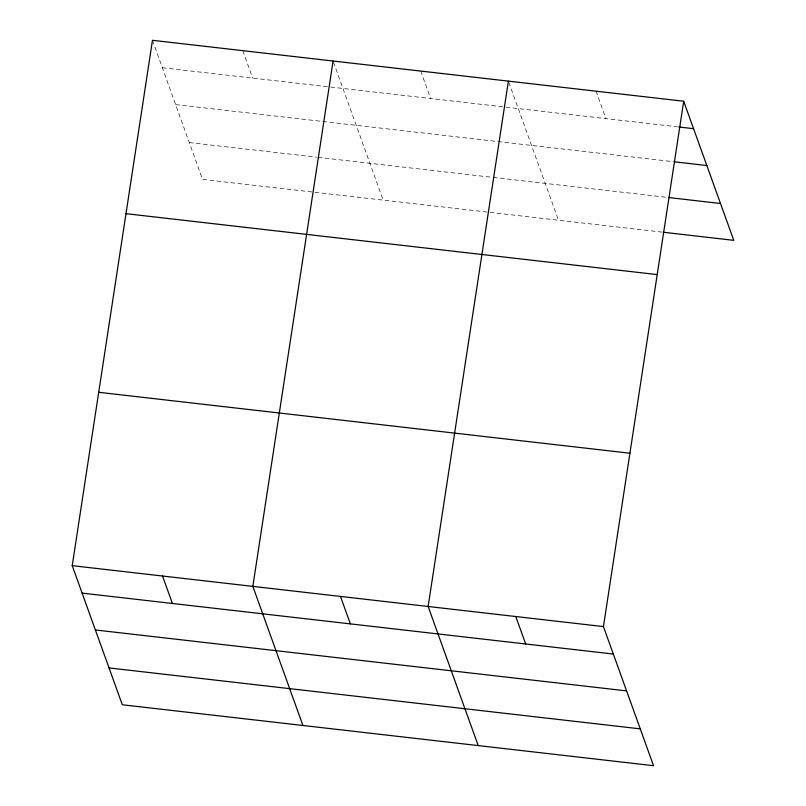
<?xml version="1.0" encoding="UTF-8"?>
<svg xmlns="http://www.w3.org/2000/svg" width="806" height="806" viewBox="0 0 806 806"><rect width="100%" height="100%" fill="white"/><g stroke="black" fill="none" stroke-linecap="round" stroke-linejoin="round"><path stroke-width="0.6" stroke-dasharray="4.03 3.02" d="M162.359 67.754L329.362 86.907M330.601 87.048L504.697 107.017M505.926 107.158L677.524 126.844M175.627 104.599L673.504 161.704M189.299 142.561L316.718 157.18M317.947 157.321L492.123 177.3M493.363 177.441L667.428 197.399M662.169 232.128L202.558 179.406L152.888 41.449M596.037 91.179L605.921 118.623M508.798 82.262L558.477 220.229M420.742 71.069L430.626 98.523M333.503 62.163L383.172 200.13M242.787 50.657L252.671 78.111"/><path stroke-width="1.21" d="M683.69 101.234L603.442 626.594L653.525 765.7L122.311 704.766L72.228 565.661L152.475 40.3L683.69 101.234L733.772 240.339L663.409 232.269M333.09 61.014L252.842 586.375L302.925 725.491M508.395 81.124L428.137 606.485L478.22 745.59M678.763 126.985L693.573 128.678M674.743 161.845L706.842 165.532M668.658 197.541L720.504 203.495M125.998 213.671L657.212 274.594M98.705 392.29L629.919 453.224M72.228 565.661L603.442 626.594M82.111 593.115L613.326 654.039M95.38 629.96L626.584 690.893M109.042 667.922L640.256 728.856M515.79 616.54L525.673 643.984M340.485 596.43L350.368 623.884M162.53 576.018L172.413 603.472"/></g></svg>
